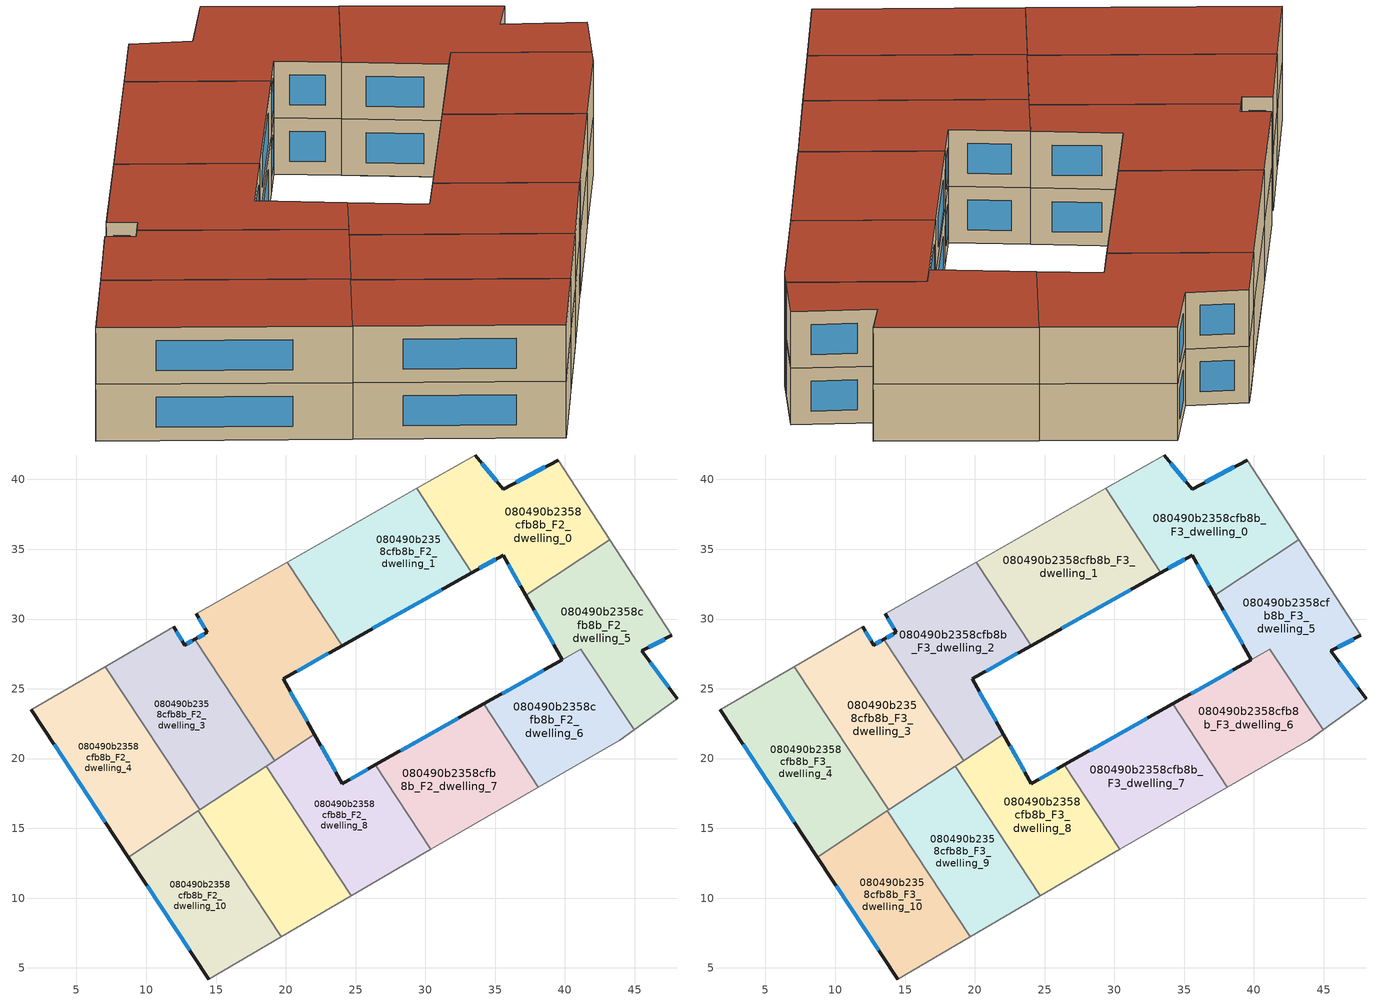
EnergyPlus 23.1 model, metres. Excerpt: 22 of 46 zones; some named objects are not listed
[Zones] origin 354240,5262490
080490b2358cfb8b_F2_dwelling_0
 floor to 080490b2358cfb8b_F1_dwelling_0 (EU_floor_Construction): 39.53,41.39 43.22,35.67 37.2,31.71 35.56,34.58 35.64,34.63 32.02,40.87 33.56,41.75 35.58,39.3 z6
 floor to 080490b2358cfb8b_F1_dwelling_1 (EU_floor_Construction): 32.02,40.87 35.64,34.63 35.56,34.58 33.34,33.33 29.37,39.36 z6
 wall outside (EU_wall_Construction): 33.34,33.33 35.56,34.58 37.2,31.71 / 39.53,41.39 35.58,39.3 33.56,41.75 z6:9
 wall adiabatic (EU_wall_Construction): 43.22,35.67 39.53,41.39 / 33.56,41.75 29.36,39.36 z6:9
 wall to 080490b2358cfb8b_F2_dwelling_5 (EU_wall_Construction): 37.2,31.71 43.22,35.67 z6:9
 wall to 080490b2358cfb8b_F2_dwelling_1 (EU_wall_Construction): 29.36,39.36 33.34,33.33 z6:9
 window (EU_Window_Construction): 35.95,33.91 36.81,32.38 / 33.86,33.62 35.04,34.29 / 35.11,39.87 34.04,41.17 / 38.6,40.9 36.51,39.79 z6.7:8.3
080490b2358cfb8b_F2_dwelling_1
 floor to 080490b2358cfb8b_F1_dwelling_1 (EU_floor_Construction): 29.37,39.36 33.34,33.33 27.98,30.31 24.38,36.52 z6
 floor to 080490b2358cfb8b_F1_dwelling_2 (EU_floor_Construction): 24.38,36.52 27.98,30.31 24.05,28.1 20.11,34.08 z6
 wall outside (EU_wall_Construction): 24.05,28.1 33.34,33.33 z6:9
 wall to 080490b2358cfb8b_F2_dwelling_2 (EU_wall_Construction): 20.11,34.08 24.05,28.1 z6:9
 wall adiabatic (EU_wall_Construction): 29.36,39.36 20.11,34.08 z6:9
 window (EU_Window_Construction): 26.23,29.32 31.16,32.1 z6.7:8.3
080490b2358cfb8b_F2_dwelling_10
 floor to 080490b2358cfb8b_F1_dwelling_11 (EU_floor_Construction): 13.61,16.17 19.02,6.86 14.47,4.21 8.71,12.95 z6
 floor to 080490b2358cfb8b_F1_dwelling_10 (EU_floor_Construction): 13.72,16.25 19.65,7.24 19.02,6.86 13.61,16.17 z6
 wall outside (EU_wall_Construction): 8.71,12.95 14.47,4.21 z6:9
 wall to 080490b2358cfb8b_F2_dwelling_9 (EU_wall_Construction): 19.65,7.24 13.72,16.25 z6:9
 wall adiabatic (EU_wall_Construction): 14.47,4.21 19.65,7.24 z6:9
 wall to 080490b2358cfb8b_F2_dwelling_4 (EU_wall_Construction): 13.72,16.25 8.71,12.95 z6:9
 window (EU_Window_Construction): 10.06,10.89 13.12,6.26 z6.7:8.3
080490b2358cfb8b_F2_dwelling_2
 floor to 080490b2358cfb8b_F1_dwelling_2 (EU_floor_Construction): 20.11,34.08 24.05,28.1 20.22,25.94 16.63,32.11 z6
 floor to 080490b2358cfb8b_F1_dwelling_3 (EU_floor_Construction): 16.63,32.11 20.22,25.94 19.8,25.7 22.02,21.8 19.05,20.07 13.48,28.53 14.36,29.04 13.59,30.37 z6
 floor to 080490b2358cfb8b_F1_dwelling_9 (EU_floor_Construction): 22.02,21.8 22.05,21.73 19.2,19.85 19.05,20.07 z6
 wall outside (EU_wall_Construction): 22.05,21.74 19.8,25.7 24.05,28.1 / 13.59,30.37 14.36,29.04 13.48,28.53 z6:9
 wall to 080490b2358cfb8b_F2_dwelling_3 (EU_wall_Construction): 13.48,28.53 19.2,19.85 z6:9
 wall adiabatic (EU_wall_Construction): 20.11,34.08 13.59,30.37 z6:9
 wall to 080490b2358cfb8b_F2_dwelling_8 (EU_wall_Construction): 19.2,19.85 22.05,21.74 z6:9
 window (EU_Window_Construction): 20.8,26.26 23.05,27.53 / 21.52,22.67 20.33,24.77 / 14.16,28.92 13.69,28.65 / 13.77,30.06 14.18,29.35 z6.7:8.3
080490b2358cfb8b_F2_dwelling_3
 floor to 080490b2358cfb8b_F1_dwelling_3 (EU_floor_Construction): 13.48,28.53 19.05,20.07 17.83,19.36 12.74,28.11 z6
 floor to 080490b2358cfb8b_F1_dwelling_4 (EU_floor_Construction): 11.97,29.45 17.83,19.36 13.49,16.84 7.08,26.59 z6
 floor to 080490b2358cfb8b_F1_dwelling_10 (EU_floor_Construction): 17.83,19.36 18,19.07 13.83,16.32 13.49,16.84 z6
 floor to 080490b2358cfb8b_F1_dwelling_9 (EU_floor_Construction): 19.05,20.07 19.2,19.85 18,19.07 17.83,19.36 z6
 wall outside (EU_wall_Construction): 13.48,28.53 12.74,28.11 11.97,29.45 z6:9
 wall to 080490b2358cfb8b_F2_dwelling_4 (EU_wall_Construction): 7.08,26.59 13.84,16.32 z6:9
 wall adiabatic (EU_wall_Construction): 11.97,29.45 7.08,26.59 z6:9
 wall to 080490b2358cfb8b_F2_dwelling_9 (EU_wall_Construction): 13.84,16.32 18.58,19.45 z6:9
 wall to 080490b2358cfb8b_F2_dwelling_8 (EU_wall_Construction): 18.58,19.45 19.2,19.85 z6:9
 window (EU_Window_Construction): 12.56,28.43 12.15,29.13 / 13.31,28.44 12.92,28.21 z6.7:8.3
080490b2358cfb8b_F2_dwelling_4
 floor to 080490b2358cfb8b_F1_dwelling_5 (EU_floor_Construction): 6.77,26.41 12.63,16.34 8.18,13.75 1.76,23.48 z6
 floor to 080490b2358cfb8b_F1_dwelling_11 (EU_floor_Construction): 13.29,16.72 13.61,16.17 8.71,12.95 8.18,13.75 z6
 floor to 080490b2358cfb8b_F1_dwelling_4 (EU_floor_Construction): 7.08,26.59 13.49,16.84 12.63,16.34 6.77,26.41 z6
 floor to 080490b2358cfb8b_F1_dwelling_10 (EU_floor_Construction): 13.49,16.84 13.83,16.32 13.61,16.17 13.29,16.72 z6
 wall outside (EU_wall_Construction): 1.76,23.48 8.71,12.95 z6:9
 wall adiabatic (EU_wall_Construction): 7.08,26.59 1.76,23.48 z6:9
 wall to 080490b2358cfb8b_F2_dwelling_9 (EU_wall_Construction): 13.72,16.25 13.83,16.32 z6:9
 window (EU_Window_Construction): 3.39,21.01 7.08,15.42 z6.7:8.3
080490b2358cfb8b_F2_dwelling_5
 floor to 080490b2358cfb8b_F1_dwelling_6 (EU_floor_Construction): 43.95,34.54 47.64,28.82 45.51,27.72 48.04,24.29 44.95,22.06 41.14,27.85 39.81,27.09 37.66,30.89 z6
 floor to 080490b2358cfb8b_F1_dwelling_0 (EU_floor_Construction): 43.22,35.67 43.95,34.54 37.66,30.89 37.2,31.71 z6
 wall outside (EU_wall_Construction): 37.2,31.71 39.81,27.09 / 48.04,24.29 45.51,27.72 47.64,28.82 z6:9
 wall adiabatic (EU_wall_Construction): 47.64,28.82 43.22,35.67 / 44.95,22.06 48.04,24.29 z6:9
 wall to 080490b2358cfb8b_F2_dwelling_6 (EU_wall_Construction): 39.81,27.09 41.14,27.85 / 41.14,27.84 44.95,22.06 z6:9
 window (EU_Window_Construction): 37.81,30.62 39.19,28.18 / 46.01,27.98 47.14,28.56 / 47.45,25.09 46.11,26.91 z6.7:8.3
080490b2358cfb8b_F2_dwelling_6
 floor to 080490b2358cfb8b_F1_dwelling_7 (EU_floor_Construction): 40.66,27.57 44.18,21.51 43.91,21.32 38.09,17.96 34.17,23.92 39.8,27.09 z6
 floor to 080490b2358cfb8b_F1_dwelling_6 (EU_floor_Construction): 41.14,27.84 44.95,22.06 44.18,21.51 40.66,27.57 z6
 wall outside (EU_wall_Construction): 39.8,27.09 34.17,23.92 z6:9
 wall adiabatic (EU_wall_Construction): 38.09,17.96 43.91,21.32 44.95,22.06 z6:9
 wall to 080490b2358cfb8b_F2_dwelling_7 (EU_wall_Construction): 34.17,23.92 38.09,17.96 z6:9
 window (EU_Window_Construction): 38.48,26.35 35.49,24.66 z6.7:8.3
080490b2358cfb8b_F2_dwelling_7
 floor to 080490b2358cfb8b_F1_dwelling_8 (EU_floor_Construction): 33.33,23.44 36.92,17.28 30.63,13.65 30.4,13.51 26.42,19.55 z6
 floor to 080490b2358cfb8b_F1_dwelling_7 (EU_floor_Construction): 34.17,23.92 38.09,17.96 36.92,17.28 33.33,23.44 z6
 wall outside (EU_wall_Construction): 34.17,23.92 26.42,19.55 z6:9
 wall adiabatic (EU_wall_Construction): 30.4,13.51 30.63,13.65 38.09,17.96 z6:9
 wall to 080490b2358cfb8b_F2_dwelling_8 (EU_wall_Construction): 26.42,19.55 30.4,13.51 z6:9
 window (EU_Window_Construction): 32.35,22.89 28.24,20.57 z6.7:8.3
080490b2358cfb8b_F2_dwelling_8
 floor to 080490b2358cfb8b_F1_dwelling_9 (EU_floor_Construction): 25.6,19.09 29.23,12.83 24.69,10.18 18.58,19.45 22.05,21.73 24.05,18.21 z6
 floor to 080490b2358cfb8b_F1_dwelling_8 (EU_floor_Construction): 26.42,19.55 30.4,13.51 29.23,12.83 25.6,19.09 z6
 wall outside (EU_wall_Construction): 26.42,19.55 24.05,18.21 22.05,21.74 z6:9
 wall adiabatic (EU_wall_Construction): 24.69,10.18 30.4,13.51 z6:9
 wall to 080490b2358cfb8b_F2_dwelling_9 (EU_wall_Construction): 18.58,19.45 24.69,10.18 z6:9
 window (EU_Window_Construction): 23.58,19.04 22.52,20.91 / 25.86,19.24 24.6,18.53 z6.7:8.3
080490b2358cfb8b_F2_dwelling_9
 floor to 080490b2358cfb8b_F1_dwelling_10 (EU_floor_Construction): 18,19.07 23.55,9.51 19.65,7.24 13.72,16.25 z6
 floor to 080490b2358cfb8b_F1_dwelling_9 (EU_floor_Construction): 18.58,19.45 24.69,10.18 23.55,9.51 18,19.07 z6
 wall adiabatic (EU_wall_Construction): 19.65,7.24 24.69,10.18 z6:9
080490b2358cfb8b_F3_dwelling_0
 floor to 080490b2358cfb8b_F2_dwelling_0 (EU_floor_Construction): 39.53,41.39 43.22,35.67 37.2,31.71 35.56,34.58 33.34,33.33 29.36,39.36 33.56,41.75 35.58,39.3 z9
 wall outside (EU_wall_Construction): 33.34,33.33 35.56,34.58 37.2,31.71 / 39.53,41.39 35.58,39.3 33.56,41.75 z9:12
 wall adiabatic (EU_wall_Construction): 43.22,35.67 39.53,41.39 / 33.56,41.75 29.36,39.36 z9:12
 wall to 080490b2358cfb8b_F3_dwelling_5 (EU_wall_Construction): 37.2,31.71 43.22,35.67 z9:12
 wall to 080490b2358cfb8b_F3_dwelling_1 (EU_wall_Construction): 29.36,39.36 33.34,33.33 z9:12
 window (EU_Window_Construction): 35.95,33.91 36.81,32.38 / 33.86,33.62 35.04,34.29 / 35.11,39.87 34.04,41.17 / 38.6,40.9 36.51,39.79 z9.7:11.3
 roof outside (EU_roof_Construction): 43.22,35.67 39.53,41.39 35.58,39.3 33.56,41.75 29.36,39.36 33.34,33.33 35.56,34.58 37.2,31.71 z12
080490b2358cfb8b_F3_dwelling_1
 floor to 080490b2358cfb8b_F2_dwelling_1 (EU_floor_Construction): 29.36,39.36 33.34,33.33 24.05,28.1 20.11,34.08 z9
 wall outside (EU_wall_Construction): 24.05,28.1 33.34,33.33 z9:12
 wall to 080490b2358cfb8b_F3_dwelling_2 (EU_wall_Construction): 20.11,34.08 24.05,28.1 z9:12
 wall adiabatic (EU_wall_Construction): 29.36,39.36 20.11,34.08 z9:12
 window (EU_Window_Construction): 26.23,29.32 31.16,32.1 z9.7:11.3
 roof outside (EU_roof_Construction): 33.34,33.33 29.36,39.36 20.11,34.08 24.05,28.1 z12
080490b2358cfb8b_F3_dwelling_10
 floor to 080490b2358cfb8b_F2_dwelling_10 (EU_floor_Construction): 13.72,16.25 19.65,7.24 14.47,4.21 8.71,12.95 z9
 wall outside (EU_wall_Construction): 8.71,12.95 14.47,4.21 z9:12
 wall to 080490b2358cfb8b_F3_dwelling_9 (EU_wall_Construction): 19.65,7.24 13.72,16.25 z9:12
 wall adiabatic (EU_wall_Construction): 14.47,4.21 19.65,7.24 z9:12
 wall to 080490b2358cfb8b_F3_dwelling_4 (EU_wall_Construction): 13.72,16.25 8.71,12.95 z9:12
 window (EU_Window_Construction): 10.06,10.89 13.12,6.26 z9.7:11.3
 roof outside (EU_roof_Construction): 19.65,7.24 13.72,16.25 8.71,12.95 14.47,4.21 z12
080490b2358cfb8b_F3_dwelling_2
 floor to 080490b2358cfb8b_F2_dwelling_2 (EU_floor_Construction): 20.11,34.08 24.05,28.1 19.8,25.7 22.05,21.74 19.2,19.85 13.48,28.53 14.36,29.04 13.59,30.37 z9
 wall outside (EU_wall_Construction): 22.05,21.74 19.8,25.7 24.05,28.1 / 13.59,30.37 14.36,29.04 13.48,28.53 z9:12
 wall to 080490b2358cfb8b_F3_dwelling_3 (EU_wall_Construction): 13.48,28.53 19.2,19.85 z9:12
 wall adiabatic (EU_wall_Construction): 20.11,34.08 13.59,30.37 z9:12
 wall to 080490b2358cfb8b_F3_dwelling_8 (EU_wall_Construction): 19.2,19.85 22.05,21.74 z9:12
 window (EU_Window_Construction): 20.8,26.26 23.05,27.53 / 21.52,22.67 20.33,24.77 / 14.16,28.92 13.69,28.65 / 13.77,30.06 14.18,29.35 z9.7:11.3
 roof outside (EU_roof_Construction): 22.05,21.74 19.8,25.7 24.05,28.1 20.11,34.08 13.59,30.37 14.36,29.04 13.48,28.53 19.2,19.85 z12
080490b2358cfb8b_F3_dwelling_3
 floor to 080490b2358cfb8b_F2_dwelling_3 (EU_floor_Construction): 13.48,28.53 19.2,19.85 13.84,16.32 7.08,26.59 11.97,29.45 12.74,28.11 z9
 wall outside (EU_wall_Construction): 13.48,28.53 12.74,28.11 11.97,29.45 z9:12
 wall to 080490b2358cfb8b_F3_dwelling_4 (EU_wall_Construction): 7.08,26.59 13.84,16.32 z9:12
 wall adiabatic (EU_wall_Construction): 11.97,29.45 7.08,26.59 z9:12
 wall to 080490b2358cfb8b_F3_dwelling_9 (EU_wall_Construction): 13.84,16.32 18.58,19.45 z9:12
 wall to 080490b2358cfb8b_F3_dwelling_8 (EU_wall_Construction): 18.58,19.45 19.2,19.85 z9:12
 window (EU_Window_Construction): 12.56,28.43 12.15,29.13 / 13.31,28.44 12.92,28.21 z9.7:11.3
 roof outside (EU_roof_Construction): 19.2,19.85 13.48,28.53 12.74,28.11 11.97,29.45 7.08,26.59 13.84,16.32 z12
080490b2358cfb8b_F3_dwelling_4
 floor to 080490b2358cfb8b_F2_dwelling_4 (EU_floor_Construction): 7.08,26.59 13.84,16.32 8.71,12.95 1.76,23.48 z9
 wall outside (EU_wall_Construction): 1.76,23.48 8.71,12.95 z9:12
 wall adiabatic (EU_wall_Construction): 7.08,26.59 1.76,23.48 z9:12
 wall to 080490b2358cfb8b_F3_dwelling_9 (EU_wall_Construction): 13.72,16.25 13.83,16.32 z9:12
 window (EU_Window_Construction): 3.39,21.01 7.08,15.42 z9.7:11.3
 roof outside (EU_roof_Construction): 13.84,16.32 7.08,26.59 1.76,23.48 8.71,12.95 z12
080490b2358cfb8b_F3_dwelling_5
 floor to 080490b2358cfb8b_F2_dwelling_5 (EU_floor_Construction): 43.22,35.67 47.64,28.82 45.51,27.72 48.04,24.29 44.95,22.06 41.14,27.85 39.81,27.09 37.2,31.71 z9
 wall outside (EU_wall_Construction): 37.2,31.71 39.81,27.09 / 48.04,24.29 45.51,27.72 47.64,28.82 z9:12
 wall adiabatic (EU_wall_Construction): 47.64,28.82 43.22,35.67 / 44.95,22.06 48.04,24.29 z9:12
 wall to 080490b2358cfb8b_F3_dwelling_6 (EU_wall_Construction): 39.81,27.09 41.14,27.85 / 41.14,27.84 44.95,22.06 z9:12
 window (EU_Window_Construction): 37.81,30.62 39.19,28.18 / 46.01,27.98 47.14,28.56 / 47.45,25.09 46.11,26.91 z9.7:11.3
 roof outside (EU_roof_Construction): 48.04,24.29 45.51,27.72 47.64,28.82 43.22,35.67 37.2,31.71 39.81,27.09 41.14,27.85 44.95,22.06 z12
080490b2358cfb8b_F3_dwelling_6
 floor to 080490b2358cfb8b_F2_dwelling_6 (EU_floor_Construction): 41.14,27.84 44.95,22.06 43.91,21.32 38.09,17.96 34.17,23.92 39.8,27.09 z9
 wall outside (EU_wall_Construction): 39.8,27.09 34.17,23.92 z9:12
 wall adiabatic (EU_wall_Construction): 38.09,17.96 43.91,21.32 44.95,22.06 z9:12
 wall to 080490b2358cfb8b_F3_dwelling_7 (EU_wall_Construction): 34.17,23.92 38.09,17.96 z9:12
 window (EU_Window_Construction): 38.48,26.35 35.49,24.66 z9.7:11.3
 roof outside (EU_roof_Construction): 43.91,21.32 44.95,22.06 41.14,27.84 39.8,27.09 34.17,23.92 38.09,17.96 z12
080490b2358cfb8b_F3_dwelling_7
 floor to 080490b2358cfb8b_F2_dwelling_7 (EU_floor_Construction): 34.17,23.92 38.09,17.96 30.63,13.65 30.4,13.51 26.42,19.55 z9
 wall outside (EU_wall_Construction): 34.17,23.92 26.42,19.55 z9:12
 wall adiabatic (EU_wall_Construction): 30.4,13.51 30.63,13.65 38.09,17.96 z9:12
 wall to 080490b2358cfb8b_F3_dwelling_8 (EU_wall_Construction): 26.42,19.55 30.4,13.51 z9:12
 window (EU_Window_Construction): 32.35,22.89 28.24,20.57 z9.7:11.3
 roof outside (EU_roof_Construction): 38.09,17.96 34.17,23.92 26.42,19.55 30.4,13.51 30.63,13.65 z12
080490b2358cfb8b_F3_dwelling_8
 floor to 080490b2358cfb8b_F2_dwelling_8 (EU_floor_Construction): 26.42,19.55 30.4,13.51 24.69,10.18 18.58,19.45 22.05,21.74 24.05,18.21 z9
 wall outside (EU_wall_Construction): 26.42,19.55 24.05,18.21 22.05,21.74 z9:12
 wall adiabatic (EU_wall_Construction): 24.69,10.18 30.4,13.51 z9:12
 wall to 080490b2358cfb8b_F3_dwelling_9 (EU_wall_Construction): 18.58,19.45 24.69,10.18 z9:12
 window (EU_Window_Construction): 23.58,19.04 22.52,20.91 / 25.86,19.24 24.6,18.53 z9.7:11.3
 roof outside (EU_roof_Construction): 30.4,13.51 26.42,19.55 24.05,18.21 22.05,21.74 18.58,19.45 24.69,10.18 z12
080490b2358cfb8b_F3_dwelling_9
 floor to 080490b2358cfb8b_F2_dwelling_9 (EU_floor_Construction): 18.58,19.45 24.69,10.18 19.65,7.24 13.72,16.25 z9
 wall adiabatic (EU_wall_Construction): 19.65,7.24 24.69,10.18 z9:12
 roof outside (EU_roof_Construction): 24.69,10.18 18.58,19.45 13.72,16.25 19.65,7.24 z12
[Building]
EU S2 Campaign: North Axis=0; Terrain=City; Solar Distribution=FullExterior
[Site:Location]
Budapest.Ferenc.Liszt.Intl.AP: Latitude=47.437; Longitude=19.256; Time Zone=1; Elevation=185
[SizingPeriod:WeatherFileDays]
AnnualSizingPeriod: Begin Month=1; Begin Day of Month=1; End Month=12; End Day of Month=31; Day of Week for Start Day=Monday; Use Weather File Daylight Saving Period=No; Use Weather File Rain and Snow Indicators=No
[MATERIAL]
EU_InternalMass_Material: Roughness=MediumRough; Thickness=0.1; Conductivity=1; Density=1800; Specific Heat=900; Thermal Absorptance=0.9; Solar Absorptance=0.7; Visible Absorptance=0.7
[MATERIAL:NOMASS] Roughness=MediumRough; Thermal Absorptance=0.9; Solar Absorptance=0.7; Visible Absorptance=0.7
Name | Thermal Resistance
EU_wall_NoMass | 0.832559
EU_roof_NoMass | 1.39638
EU_floor_NoMass | 0.872794
[WINDOWMATERIAL:SIMPLEGLAZINGSYSTEM]
EU_Window_SimpleGlazing: UFactor=2.79869; Solar Heat Gain Coefficient=0.75; Visible Transmittance=0.75
[CONSTRUCTION]
EU_wall_Construction: EU_wall_NoMass
EU_roof_Construction: EU_roof_NoMass
EU_floor_Construction: EU_floor_NoMass
EU_Window_Construction: EU_Window_SimpleGlazing
EU_InternalMass_Construction: EU_InternalMass_Material
[ZONE] Type=1; Multiplier=1; Ceiling Height=autocalculate; Floor Area=autocalculate; Part of Total Floor Area=Yes
Name | Volume
080490b2358cfb8b_F2_dwelling_0; 080490b2358cfb8b_F3_dwelling_0 | 229.544
080490b2358cfb8b_F2_dwelling_1; 080490b2358cfb8b_F3_dwelling_1 | 229.533
080490b2358cfb8b_F2_dwelling_10; 080490b2358cfb8b_F3_dwelling_10 | 191.285
080490b2358cfb8b_F2_dwelling_2; 080490b2358cfb8b_F3_dwelling_2 | 229.548
080490b2358cfb8b_F2_dwelling_3; 080490b2358cfb8b_F3_dwelling_3 | 229.57
080490b2358cfb8b_F2_dwelling_4; 080490b2358cfb8b_F3_dwelling_4 | 229.517
080490b2358cfb8b_F2_dwelling_5; 080490b2358cfb8b_F3_dwelling_5 | 212.933
080490b2358cfb8b_F2_dwelling_6; 080490b2358cfb8b_F3_dwelling_6 | 169.617
080490b2358cfb8b_F2_dwelling_7; 080490b2358cfb8b_F3_dwelling_7 | 191.299
080490b2358cfb8b_F2_dwelling_8; 080490b2358cfb8b_F3_dwelling_8 | 191.283
080490b2358cfb8b_F2_dwelling_9; 080490b2358cfb8b_F3_dwelling_9 | 191.291
[INTERNALMASS] Construction=EU_InternalMass_Construction
Name | Zone or ZoneList | Surface Area
080490b2358cfb8b_F2_dwelling_0_EU_InternalMass | 080490b2358cfb8b_F2_dwelling_0 | 76.5145
080490b2358cfb8b_F2_dwelling_1_EU_InternalMass | 080490b2358cfb8b_F2_dwelling_1 | 76.5112
080490b2358cfb8b_F2_dwelling_2_EU_InternalMass | 080490b2358cfb8b_F2_dwelling_2 | 76.5157
080490b2358cfb8b_F2_dwelling_3_EU_InternalMass | 080490b2358cfb8b_F2_dwelling_3 | 76.5232
080490b2358cfb8b_F2_dwelling_4_EU_InternalMass | 080490b2358cfb8b_F2_dwelling_4 | 76.5057
080490b2358cfb8b_F2_dwelling_5_EU_InternalMass | 080490b2358cfb8b_F2_dwelling_5 | 70.9794
080490b2358cfb8b_F2_dwelling_6_EU_InternalMass | 080490b2358cfb8b_F2_dwelling_6 | 56.5432
080490b2358cfb8b_F2_dwelling_7_EU_InternalMass | 080490b2358cfb8b_F2_dwelling_7 | 63.7663
080490b2358cfb8b_F2_dwelling_8_EU_InternalMass | 080490b2358cfb8b_F2_dwelling_8 | 63.7611
080490b2358cfb8b_F2_dwelling_9_EU_InternalMass | 080490b2358cfb8b_F2_dwelling_9 | 63.7635
080490b2358cfb8b_F2_dwelling_10_EU_InternalMass | 080490b2358cfb8b_F2_dwelling_10 | 63.7618
080490b2358cfb8b_F3_dwelling_0_EU_InternalMass | 080490b2358cfb8b_F3_dwelling_0 | 76.5145
080490b2358cfb8b_F3_dwelling_1_EU_InternalMass | 080490b2358cfb8b_F3_dwelling_1 | 76.5112
080490b2358cfb8b_F3_dwelling_2_EU_InternalMass | 080490b2358cfb8b_F3_dwelling_2 | 76.5157
080490b2358cfb8b_F3_dwelling_3_EU_InternalMass | 080490b2358cfb8b_F3_dwelling_3 | 76.5232
080490b2358cfb8b_F3_dwelling_4_EU_InternalMass | 080490b2358cfb8b_F3_dwelling_4 | 76.5057
080490b2358cfb8b_F3_dwelling_5_EU_InternalMass | 080490b2358cfb8b_F3_dwelling_5 | 70.9794
080490b2358cfb8b_F3_dwelling_6_EU_InternalMass | 080490b2358cfb8b_F3_dwelling_6 | 56.5432
080490b2358cfb8b_F3_dwelling_7_EU_InternalMass | 080490b2358cfb8b_F3_dwelling_7 | 63.7663
080490b2358cfb8b_F3_dwelling_8_EU_InternalMass | 080490b2358cfb8b_F3_dwelling_8 | 63.7611
080490b2358cfb8b_F3_dwelling_9_EU_InternalMass | 080490b2358cfb8b_F3_dwelling_9 | 63.7635
080490b2358cfb8b_F3_dwelling_10_EU_InternalMass | 080490b2358cfb8b_F3_dwelling_10 | 63.7618
[OTHEREQUIPMENT] Fuel Type=Electricity; Design Level Calculation Method=Watts/Area; Power per Zone Floor Area=1; Fraction Latent=0; Fraction Radiant=0; Fraction Lost=0; Carbon Dioxide Generation Rate=0; EndUse Subcategory=EU_Step8_InternalGains
Name | Zone or ZoneList or Space or SpaceList | Schedule
EU_Step8_InternalGain_080490b2358cfb8b_F2_dwelling_0_f000 | 080490b2358cfb8b_F2_dwelling_0 | EU_Step8_GainSchedule_080490b2358cfb8b_F2_dwelling_0_f000
EU_Step8_InternalGain_080490b2358cfb8b_F2_dwelling_1_f000 | 080490b2358cfb8b_F2_dwelling_1 | EU_Step8_GainSchedule_080490b2358cfb8b_F2_dwelling_1_f000
EU_Step8_InternalGain_080490b2358cfb8b_F2_dwelling_2_f000 | 080490b2358cfb8b_F2_dwelling_2 | EU_Step8_GainSchedule_080490b2358cfb8b_F2_dwelling_2_f000
EU_Step8_InternalGain_080490b2358cfb8b_F2_dwelling_3_f000 | 080490b2358cfb8b_F2_dwelling_3 | EU_Step8_GainSchedule_080490b2358cfb8b_F2_dwelling_3_f000
EU_Step8_InternalGain_080490b2358cfb8b_F2_dwelling_4_f000 | 080490b2358cfb8b_F2_dwelling_4 | EU_Step8_GainSchedule_080490b2358cfb8b_F2_dwelling_4_f000
EU_Step8_InternalGain_080490b2358cfb8b_F2_dwelling_5_f000 | 080490b2358cfb8b_F2_dwelling_5 | EU_Step8_GainSchedule_080490b2358cfb8b_F2_dwelling_5_f000
EU_Step8_InternalGain_080490b2358cfb8b_F2_dwelling_6_f000 | 080490b2358cfb8b_F2_dwelling_6 | EU_Step8_GainSchedule_080490b2358cfb8b_F2_dwelling_6_f000
EU_Step8_InternalGain_080490b2358cfb8b_F2_dwelling_7_f000 | 080490b2358cfb8b_F2_dwelling_7 | EU_Step8_GainSchedule_080490b2358cfb8b_F2_dwelling_7_f000
EU_Step8_InternalGain_080490b2358cfb8b_F2_dwelling_8_f000 | 080490b2358cfb8b_F2_dwelling_8 | EU_Step8_GainSchedule_080490b2358cfb8b_F2_dwelling_8_f000
EU_Step8_InternalGain_080490b2358cfb8b_F2_dwelling_9_f000 | 080490b2358cfb8b_F2_dwelling_9 | EU_Step8_GainSchedule_080490b2358cfb8b_F2_dwelling_9_f000
EU_Step8_InternalGain_080490b2358cfb8b_F2_dwelling_10_f000 | 080490b2358cfb8b_F2_dwelling_10 | EU_Step8_GainSchedule_080490b2358cfb8b_F2_dwelling_10_f000
EU_Step8_InternalGain_080490b2358cfb8b_F3_dwelling_0_f000 | 080490b2358cfb8b_F3_dwelling_0 | EU_Step8_GainSchedule_080490b2358cfb8b_F3_dwelling_0_f000
EU_Step8_InternalGain_080490b2358cfb8b_F3_dwelling_1_f000 | 080490b2358cfb8b_F3_dwelling_1 | EU_Step8_GainSchedule_080490b2358cfb8b_F3_dwelling_1_f000
EU_Step8_InternalGain_080490b2358cfb8b_F3_dwelling_2_f000 | 080490b2358cfb8b_F3_dwelling_2 | EU_Step8_GainSchedule_080490b2358cfb8b_F3_dwelling_2_f000
EU_Step8_InternalGain_080490b2358cfb8b_F3_dwelling_3_f000 | 080490b2358cfb8b_F3_dwelling_3 | EU_Step8_GainSchedule_080490b2358cfb8b_F3_dwelling_3_f000
EU_Step8_InternalGain_080490b2358cfb8b_F3_dwelling_4_f000 | 080490b2358cfb8b_F3_dwelling_4 | EU_Step8_GainSchedule_080490b2358cfb8b_F3_dwelling_4_f000
EU_Step8_InternalGain_080490b2358cfb8b_F3_dwelling_5_f000 | 080490b2358cfb8b_F3_dwelling_5 | EU_Step8_GainSchedule_080490b2358cfb8b_F3_dwelling_5_f000
EU_Step8_InternalGain_080490b2358cfb8b_F3_dwelling_6_f000 | 080490b2358cfb8b_F3_dwelling_6 | EU_Step8_GainSchedule_080490b2358cfb8b_F3_dwelling_6_f000
EU_Step8_InternalGain_080490b2358cfb8b_F3_dwelling_7_f000 | 080490b2358cfb8b_F3_dwelling_7 | EU_Step8_GainSchedule_080490b2358cfb8b_F3_dwelling_7_f000
EU_Step8_InternalGain_080490b2358cfb8b_F3_dwelling_8_f000 | 080490b2358cfb8b_F3_dwelling_8 | EU_Step8_GainSchedule_080490b2358cfb8b_F3_dwelling_8_f000
EU_Step8_InternalGain_080490b2358cfb8b_F3_dwelling_9_f000 | 080490b2358cfb8b_F3_dwelling_9 | EU_Step8_GainSchedule_080490b2358cfb8b_F3_dwelling_9_f000
EU_Step8_InternalGain_080490b2358cfb8b_F3_dwelling_10_f000 | 080490b2358cfb8b_F3_dwelling_10 | EU_Step8_GainSchedule_080490b2358cfb8b_F3_dwelling_10_f000
[ZONEVENTILATION:DESIGNFLOWRATE] Schedule=EU_AlwaysOn; Design Flow Rate Calculation Method=AirChanges/Hour; Air Changes per Hour=0.475469; Ventilation Type=Natural; Fan Pressure Rise=0; Fan Total Efficiency=1; Constant Term Coefficient=1; Temperature Term Coefficient=0; Velocity Term Coefficient=0; Velocity Squared Term Coefficient=0; Minimum Indoor Temperature=-100; Maximum Indoor Temperature=100; Delta Temperature=-100; Minimum Outdoor Temperature=-100; Maximum Outdoor Temperature=100; Maximum Wind Speed=40
Name | Zone or ZoneList or Space or SpaceList
EU_ConstantAir_080490b2358cfb8b_F2_dwelling_0 | 080490b2358cfb8b_F2_dwelling_0
EU_ConstantAir_080490b2358cfb8b_F2_dwelling_1 | 080490b2358cfb8b_F2_dwelling_1
EU_ConstantAir_080490b2358cfb8b_F2_dwelling_2 | 080490b2358cfb8b_F2_dwelling_2
EU_ConstantAir_080490b2358cfb8b_F2_dwelling_3 | 080490b2358cfb8b_F2_dwelling_3
EU_ConstantAir_080490b2358cfb8b_F2_dwelling_4 | 080490b2358cfb8b_F2_dwelling_4
EU_ConstantAir_080490b2358cfb8b_F2_dwelling_5 | 080490b2358cfb8b_F2_dwelling_5
EU_ConstantAir_080490b2358cfb8b_F2_dwelling_6 | 080490b2358cfb8b_F2_dwelling_6
EU_ConstantAir_080490b2358cfb8b_F2_dwelling_7 | 080490b2358cfb8b_F2_dwelling_7
EU_ConstantAir_080490b2358cfb8b_F2_dwelling_8 | 080490b2358cfb8b_F2_dwelling_8
EU_ConstantAir_080490b2358cfb8b_F2_dwelling_9 | 080490b2358cfb8b_F2_dwelling_9
EU_ConstantAir_080490b2358cfb8b_F2_dwelling_10 | 080490b2358cfb8b_F2_dwelling_10
EU_ConstantAir_080490b2358cfb8b_F3_dwelling_0 | 080490b2358cfb8b_F3_dwelling_0
EU_ConstantAir_080490b2358cfb8b_F3_dwelling_1 | 080490b2358cfb8b_F3_dwelling_1
EU_ConstantAir_080490b2358cfb8b_F3_dwelling_2 | 080490b2358cfb8b_F3_dwelling_2
EU_ConstantAir_080490b2358cfb8b_F3_dwelling_3 | 080490b2358cfb8b_F3_dwelling_3
EU_ConstantAir_080490b2358cfb8b_F3_dwelling_4 | 080490b2358cfb8b_F3_dwelling_4
EU_ConstantAir_080490b2358cfb8b_F3_dwelling_5 | 080490b2358cfb8b_F3_dwelling_5
EU_ConstantAir_080490b2358cfb8b_F3_dwelling_6 | 080490b2358cfb8b_F3_dwelling_6
EU_ConstantAir_080490b2358cfb8b_F3_dwelling_7 | 080490b2358cfb8b_F3_dwelling_7
EU_ConstantAir_080490b2358cfb8b_F3_dwelling_8 | 080490b2358cfb8b_F3_dwelling_8
EU_ConstantAir_080490b2358cfb8b_F3_dwelling_9 | 080490b2358cfb8b_F3_dwelling_9
EU_ConstantAir_080490b2358cfb8b_F3_dwelling_10 | 080490b2358cfb8b_F3_dwelling_10
[HVACTEMPLATE:ZONE:IDEALLOADSAIRSYSTEM] System Availability Schedule=EU_AlwaysOn; Maximum Heating Supply Air Temperature=50; Minimum Cooling Supply Air Temperature=13; Maximum Heating Supply Air Humidity Ratio=0.0156; Minimum Cooling Supply Air Humidity Ratio=0.0077; Heating Limit=NoLimit; Cooling Limit=NoLimit; Heating Availability Schedule=EU_AlwaysOn; Cooling Availability Schedule=EU_CoolingOff; Dehumidification Control Type=ConstantSensibleHeatRatio; Cooling Sensible Heat Ratio=0.7; Dehumidification Setpoint=60; Humidification Control Type=None; Humidification Setpoint=30; Outdoor Air Method=None; Outdoor Air Flow Rate per Person=0.00944; Outdoor Air Flow Rate per Zone Floor Area=0; Outdoor Air Flow Rate per Zone=0; Demand Controlled Ventilation Type=None; Outdoor Air Economizer Type=NoEconomizer; Heat Recovery Type=None; Sensible Heat Recovery Effectiveness=0.7; Latent Heat Recovery Effectiveness=0.65
Name | Template Thermostat
080490b2358cfb8b_F2_dwelling_0 | EU_HeatOnly_080490b2358cfb8b_F2_dwelling_0
080490b2358cfb8b_F2_dwelling_1 | EU_HeatOnly_080490b2358cfb8b_F2_dwelling_1
080490b2358cfb8b_F2_dwelling_2 | EU_HeatOnly_080490b2358cfb8b_F2_dwelling_2
080490b2358cfb8b_F2_dwelling_3 | EU_HeatOnly_080490b2358cfb8b_F2_dwelling_3
080490b2358cfb8b_F2_dwelling_4 | EU_HeatOnly_080490b2358cfb8b_F2_dwelling_4
080490b2358cfb8b_F2_dwelling_5 | EU_HeatOnly_080490b2358cfb8b_F2_dwelling_5
080490b2358cfb8b_F2_dwelling_6 | EU_HeatOnly_080490b2358cfb8b_F2_dwelling_6
080490b2358cfb8b_F2_dwelling_7 | EU_HeatOnly_080490b2358cfb8b_F2_dwelling_7
080490b2358cfb8b_F2_dwelling_8 | EU_HeatOnly_080490b2358cfb8b_F2_dwelling_8
080490b2358cfb8b_F2_dwelling_9 | EU_HeatOnly_080490b2358cfb8b_F2_dwelling_9
080490b2358cfb8b_F2_dwelling_10 | EU_HeatOnly_080490b2358cfb8b_F2_dwelling_10
080490b2358cfb8b_F3_dwelling_0 | EU_HeatOnly_080490b2358cfb8b_F3_dwelling_0
080490b2358cfb8b_F3_dwelling_1 | EU_HeatOnly_080490b2358cfb8b_F3_dwelling_1
080490b2358cfb8b_F3_dwelling_2 | EU_HeatOnly_080490b2358cfb8b_F3_dwelling_2
080490b2358cfb8b_F3_dwelling_3 | EU_HeatOnly_080490b2358cfb8b_F3_dwelling_3
080490b2358cfb8b_F3_dwelling_4 | EU_HeatOnly_080490b2358cfb8b_F3_dwelling_4
080490b2358cfb8b_F3_dwelling_5 | EU_HeatOnly_080490b2358cfb8b_F3_dwelling_5
080490b2358cfb8b_F3_dwelling_6 | EU_HeatOnly_080490b2358cfb8b_F3_dwelling_6
080490b2358cfb8b_F3_dwelling_7 | EU_HeatOnly_080490b2358cfb8b_F3_dwelling_7
080490b2358cfb8b_F3_dwelling_8 | EU_HeatOnly_080490b2358cfb8b_F3_dwelling_8
080490b2358cfb8b_F3_dwelling_9 | EU_HeatOnly_080490b2358cfb8b_F3_dwelling_9
080490b2358cfb8b_F3_dwelling_10 | EU_HeatOnly_080490b2358cfb8b_F3_dwelling_10
[SIZING:ZONE] Zone Cooling Design Supply Air Temperature Input Method=SupplyAirTemperature; Zone Cooling Design Supply Air Temperature=13; Zone Heating Design Supply Air Temperature Input Method=SupplyAirTemperature; Zone Heating Design Supply Air Temperature=50; Zone Cooling Design Supply Air Humidity Ratio=0.008; Zone Heating Design Supply Air Humidity Ratio=0.008; Cooling Design Air Flow Method=DesignDay; Cooling Design Air Flow Rate=0; Cooling Minimum Air Flow per Zone Floor Area=0.000762; Cooling Minimum Air Flow=0; Cooling Minimum Air Flow Fraction=0.2; Heating Design Air Flow Method=DesignDay; Heating Design Air Flow Rate=0; Heating Maximum Air Flow per Zone Floor Area=0.002032; Heating Maximum Air Flow=0.141576; Heating Maximum Air Flow Fraction=0.3; Account for Dedicated Outdoor Air System=No; Dedicated Outdoor Air System Control Strategy=NeutralSupplyAir; Dedicated Outdoor Air Low Setpoint Temperature for Design=autosize; Dedicated Outdoor Air High Setpoint Temperature for Design=autosize; Zone Load Sizing Method=Sensible Load Only No Latent Load; Zone Latent Cooling Design Supply Air Humidity Ratio Input Method=HumidityRatioDifference; Zone Cooling Design Supply Air Humidity Ratio Difference=0.005; Zone Latent Heating Design Supply Air Humidity Ratio Input Method=HumidityRatioDifference; Zone Humidification Design Supply Air Humidity Ratio Difference=0.005
080490b2358cfb8b_F2_dwelling_0; 080490b2358cfb8b_F2_dwelling_1; 080490b2358cfb8b_F2_dwelling_2; 080490b2358cfb8b_F2_dwelling_3; 080490b2358cfb8b_F2_dwelling_4; 080490b2358cfb8b_F2_dwelling_5; 080490b2358cfb8b_F2_dwelling_6; 080490b2358cfb8b_F2_dwelling_7; 080490b2358cfb8b_F2_dwelling_8; 080490b2358cfb8b_F2_dwelling_9; 080490b2358cfb8b_F2_dwelling_10; 080490b2358cfb8b_F3_dwelling_0; 080490b2358cfb8b_F3_dwelling_1; 080490b2358cfb8b_F3_dwelling_2; 080490b2358cfb8b_F3_dwelling_3; 080490b2358cfb8b_F3_dwelling_4; 080490b2358cfb8b_F3_dwelling_5; 080490b2358cfb8b_F3_dwelling_6; 080490b2358cfb8b_F3_dwelling_7; 080490b2358cfb8b_F3_dwelling_8; 080490b2358cfb8b_F3_dwelling_9; 080490b2358cfb8b_F3_dwelling_10
[SCHEDULE:CONSTANT]
Name | Hourly Value
EU_AlwaysOn | 1
EU_CoolingOff | 0
[SCHEDULE:FILE] Column Number=1; Rows to Skip at Top=0; Number of Hours of Data=8760; Column Separator=Comma; Interpolate to Timestep=No; Minutes per Item=60; Adjust Schedule for Daylight Savings=Yes
Name | File
EU_Step8_GainSchedule_080490b2358cfb8b_F2_dwelling_0_f000 | ../../schedules/080490b2358cfb8b/080490b2358cfb8b_F2_dwelling_0_f000_gain.csv
EU_Step8_GainSchedule_080490b2358cfb8b_F2_dwelling_1_f000 | ../../schedules/080490b2358cfb8b/080490b2358cfb8b_F2_dwelling_1_f000_gain.csv
EU_Step8_GainSchedule_080490b2358cfb8b_F2_dwelling_2_f000 | ../../schedules/080490b2358cfb8b/080490b2358cfb8b_F2_dwelling_2_f000_gain.csv
EU_Step8_GainSchedule_080490b2358cfb8b_F2_dwelling_3_f000 | ../../schedules/080490b2358cfb8b/080490b2358cfb8b_F2_dwelling_3_f000_gain.csv
EU_Step8_GainSchedule_080490b2358cfb8b_F2_dwelling_4_f000 | ../../schedules/080490b2358cfb8b/080490b2358cfb8b_F2_dwelling_4_f000_gain.csv
EU_Step8_GainSchedule_080490b2358cfb8b_F2_dwelling_5_f000 | ../../schedules/080490b2358cfb8b/080490b2358cfb8b_F2_dwelling_5_f000_gain.csv
EU_Step8_GainSchedule_080490b2358cfb8b_F2_dwelling_6_f000 | ../../schedules/080490b2358cfb8b/080490b2358cfb8b_F2_dwelling_6_f000_gain.csv
EU_Step8_GainSchedule_080490b2358cfb8b_F2_dwelling_7_f000 | ../../schedules/080490b2358cfb8b/080490b2358cfb8b_F2_dwelling_7_f000_gain.csv
EU_Step8_GainSchedule_080490b2358cfb8b_F2_dwelling_8_f000 | ../../schedules/080490b2358cfb8b/080490b2358cfb8b_F2_dwelling_8_f000_gain.csv
EU_Step8_GainSchedule_080490b2358cfb8b_F2_dwelling_9_f000 | ../../schedules/080490b2358cfb8b/080490b2358cfb8b_F2_dwelling_9_f000_gain.csv
EU_Step8_GainSchedule_080490b2358cfb8b_F2_dwelling_10_f000 | ../../schedules/080490b2358cfb8b/080490b2358cfb8b_F2_dwelling_10_f000_gain.csv
EU_Step8_GainSchedule_080490b2358cfb8b_F3_dwelling_0_f000 | ../../schedules/080490b2358cfb8b/080490b2358cfb8b_F3_dwelling_0_f000_gain.csv
EU_Step8_GainSchedule_080490b2358cfb8b_F3_dwelling_1_f000 | ../../schedules/080490b2358cfb8b/080490b2358cfb8b_F3_dwelling_1_f000_gain.csv
EU_Step8_GainSchedule_080490b2358cfb8b_F3_dwelling_2_f000 | ../../schedules/080490b2358cfb8b/080490b2358cfb8b_F3_dwelling_2_f000_gain.csv
EU_Step8_GainSchedule_080490b2358cfb8b_F3_dwelling_3_f000 | ../../schedules/080490b2358cfb8b/080490b2358cfb8b_F3_dwelling_3_f000_gain.csv
EU_Step8_GainSchedule_080490b2358cfb8b_F3_dwelling_4_f000 | ../../schedules/080490b2358cfb8b/080490b2358cfb8b_F3_dwelling_4_f000_gain.csv
EU_Step8_GainSchedule_080490b2358cfb8b_F3_dwelling_5_f000 | ../../schedules/080490b2358cfb8b/080490b2358cfb8b_F3_dwelling_5_f000_gain.csv
EU_Step8_GainSchedule_080490b2358cfb8b_F3_dwelling_6_f000 | ../../schedules/080490b2358cfb8b/080490b2358cfb8b_F3_dwelling_6_f000_gain.csv
EU_Step8_GainSchedule_080490b2358cfb8b_F3_dwelling_7_f000 | ../../schedules/080490b2358cfb8b/080490b2358cfb8b_F3_dwelling_7_f000_gain.csv
EU_Step8_GainSchedule_080490b2358cfb8b_F3_dwelling_8_f000 | ../../schedules/080490b2358cfb8b/080490b2358cfb8b_F3_dwelling_8_f000_gain.csv
EU_Step8_GainSchedule_080490b2358cfb8b_F3_dwelling_9_f000 | ../../schedules/080490b2358cfb8b/080490b2358cfb8b_F3_dwelling_9_f000_gain.csv
EU_Step8_GainSchedule_080490b2358cfb8b_F3_dwelling_10_f000 | ../../schedules/080490b2358cfb8b/080490b2358cfb8b_F3_dwelling_10_f000_gain.csv
